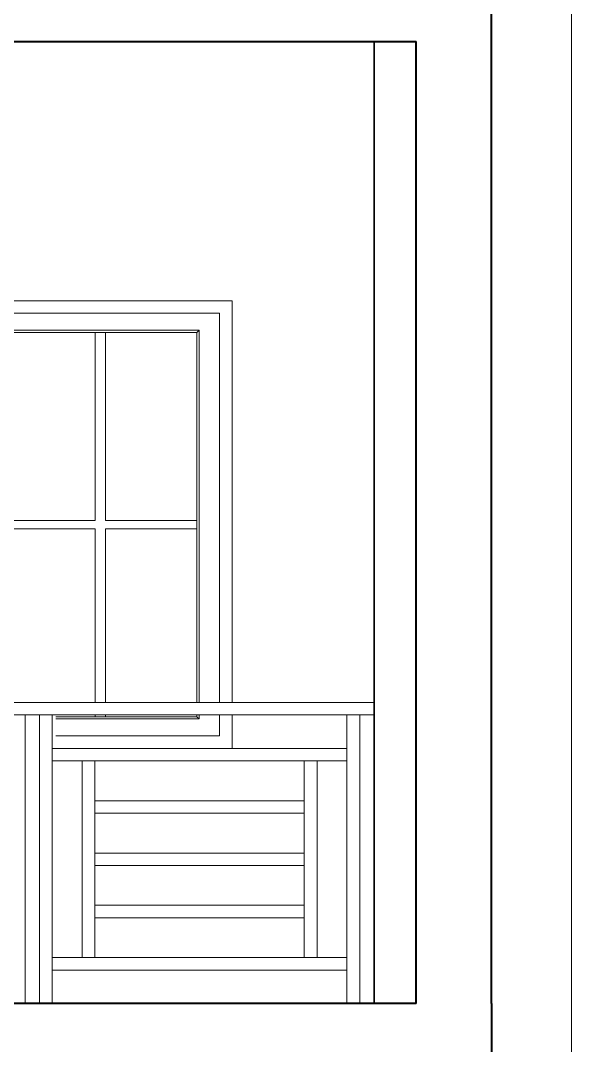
# Model space of a CAD drawing. Header units: inches. Extents: x 136316 to 139491, y -21083 to -17511.
# Drawn here: x 137702.6 to 137768.4, y -19958.2 to -19835.7 of the extents above; entities that cross this region are included whole.
import ezdxf

# ---------------------------------------------------------------- set-up
doc = ezdxf.new("R2010")
doc.units = ezdxf.units.IN
doc.header["$LTSCALE"] = 0.5
doc.header["$MEASUREMENT"] = 0
for name, color, linetype, lineweight in [('PARAPET', 50, 'Continuous', 13), ('wall', 1, 'Continuous', 40), ('wall light', 6, 'Continuous', 25), ('window', 4, 'Continuous', 13)]:
    doc.layers.add(name, color=color, linetype=linetype, lineweight=lineweight)

msp = doc.modelspace()

# ---------------------------------------------------------------- linework, layer by layer
at = {"layer": 'PARAPET'}
for p, q in [((137768.39, -19718.19), (137768.39, -20091.19)), ((137744.82, -19917.19), (137624.86, -19917.19)), ((137744.82, -19917.19), (137744.82, -19918.69)), ((137624.86, -19918.69), (137743.1, -19918.69)), ((137703.12, -19953.19), (137703.12, -19918.69)), ((137704.83, -19953.19), (137704.83, -19918.69)), ((137706.36, -19953.19), (137706.36, -19918.69)), ((137743.1, -19918.69), (137741.57, -19918.69)), ((137741.57, -19953.19), (137741.57, -19918.69)), ((137743.1, -19953.19), (137743.1, -19918.69)), ((137743.1, -19918.69), (137744.82, -19918.69)), ((137741.57, -19922.69), (137706.36, -19922.69)), ((137706.36, -19924.19), (137741.57, -19924.19)), ((137709.93, -19947.69), (137709.93, -19924.19)), ((137711.46, -19928.94), (137711.46, -19924.19)), ((137736.47, -19947.69), (137736.47, -19924.19)), ((137738, -19947.69), (137738, -19924.19)), ((137711.46, -19947.69), (137711.46, -19928.94)), ((137736.47, -19928.94), (137711.46, -19928.94)), ((137711.46, -19930.44), (137736.47, -19930.44)), ((137736.47, -19935.19), (137711.46, -19935.19)), ((137711.46, -19936.69), (137736.47, -19936.69)), ((137736.47, -19941.44), (137711.46, -19941.44)), ((137711.46, -19942.94), (137736.47, -19942.94)), ((137738, -19947.69), (137706.36, -19947.69)), ((137741.57, -19947.69), (137738, -19947.69)), ((137706.36, -19949.19), (137741.57, -19949.19)), ((137743.1, -19953.19), (137701.59, -19953.19))]:
    msp.add_line(p, q, dxfattribs=at)
at = {"layer": 'wall'}
for p, q in [((137758.82, -19953.19), (137758.82, -19633.55)), ((137619.86, -19838.19), (137749.82, -19838.19)), ((137749.82, -19953.19), (137749.82, -19838.19)), ((137749.82, -19953.19), (137619.86, -19953.19)), ((137758.82, -19953.19), (137758.82, -20091.19))]:
    msp.add_line(p, q, dxfattribs=at)
at = {"layer": 'wall light'}
for p, q in [((137744.82, -19953.19), (137744.82, -19838.19)), ((137744.82, -19838.19), (137744.82, -19953.19))]:
    msp.add_line(p, q, dxfattribs=at)
at = {"layer": 'window'}
for p, q in [((137667.86, -19869.19), (137727.86, -19869.19)), ((137727.86, -19917.19), (137727.86, -19869.19)), ((137669.36, -19870.69), (137726.36, -19870.69)), ((137726.36, -19870.69), (137726.36, -19917.19)), ((137700.29, -19872.72), (137723.93, -19872.72)), ((137723.62, -19872.97), (137700.6, -19872.97)), ((137711.5, -19872.97), (137711.5, -19895.44)), ((137712.72, -19872.97), (137712.72, -19895.44)), ((137723.62, -19872.97), (137723.93, -19872.72)), ((137723.62, -19872.97), (137723.62, -19917.19)), ((137723.93, -19872.72), (137723.93, -19917.19)), ((137700.6, -19895.44), (137711.5, -19895.44)), ((137700.6, -19896.45), (137711.5, -19896.45)), ((137711.5, -19896.45), (137711.5, -19917.19)), ((137712.72, -19895.44), (137723.62, -19895.44)), ((137712.72, -19896.45), (137723.62, -19896.45)), ((137712.72, -19896.45), (137712.72, -19917.19)), ((137723.62, -19918.92), (137706.81, -19918.92)), ((137723.93, -19919.17), (137706.81, -19919.17)), ((137711.5, -19918.69), (137711.5, -19918.92)), ((137712.72, -19918.69), (137712.72, -19918.92)), ((137723.62, -19918.69), (137723.62, -19918.92)), ((137723.62, -19918.92), (137723.93, -19919.17)), ((137723.93, -19918.69), (137723.93, -19919.17)), ((137726.36, -19918.69), (137726.36, -19921.19)), ((137727.86, -19922.69), (137727.86, -19918.69)), ((137726.36, -19921.19), (137706.81, -19921.19)), ((137706.81, -19922.69), (137727.86, -19922.69))]:
    msp.add_line(p, q, dxfattribs=at)

doc.saveas('drawing.dxf')
